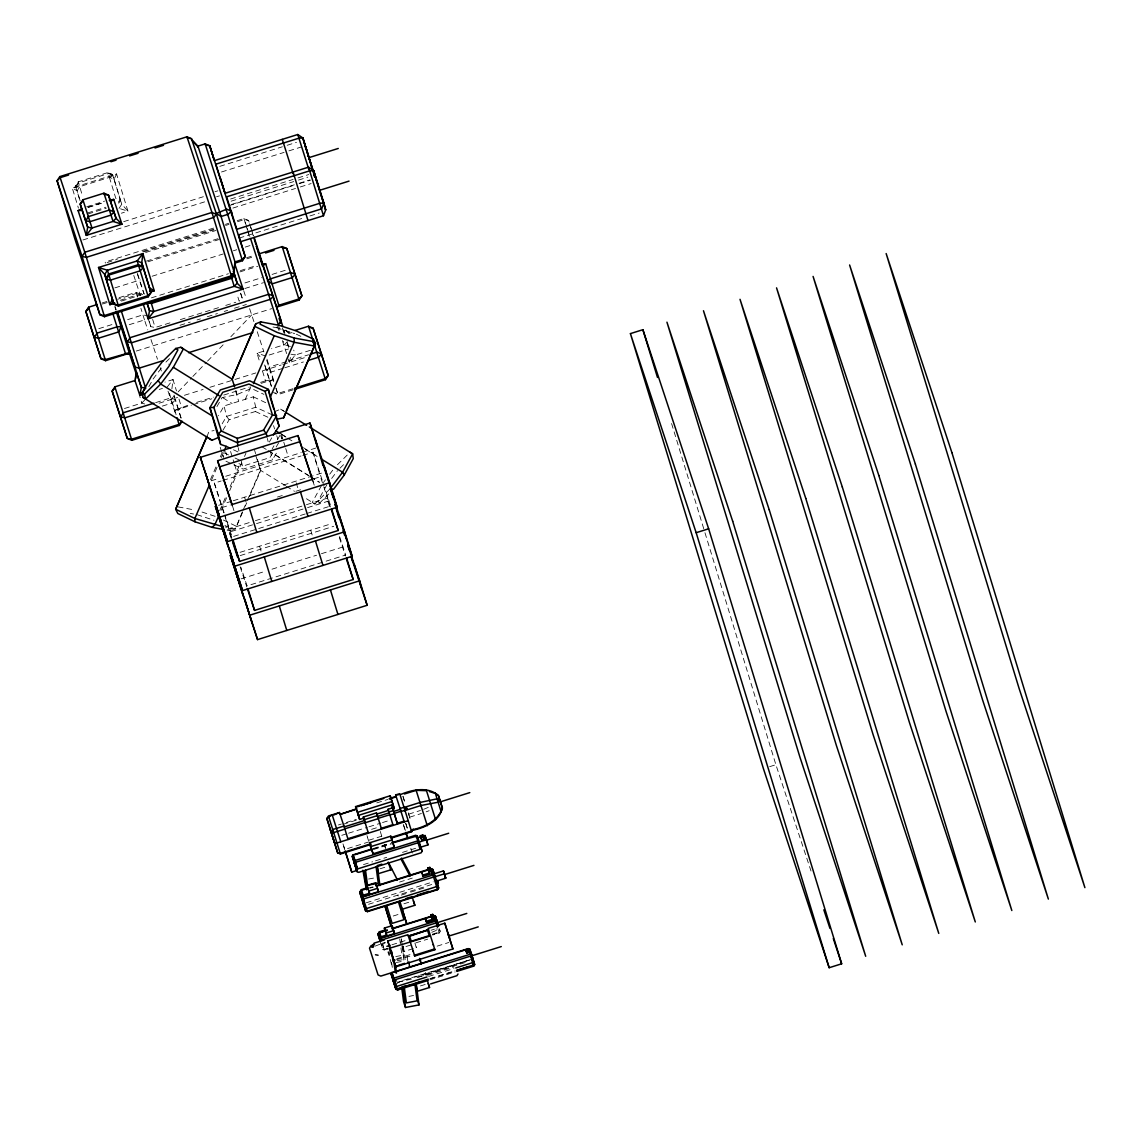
<?xml version="1.0" encoding="UTF-8"?>
<svg xmlns="http://www.w3.org/2000/svg" width="1142" height="1142" viewBox="0 0 1142 1142"><rect width="100%" height="100%" fill="white"/><g stroke="black" fill="none" stroke-linecap="round" stroke-linejoin="round"><path stroke-width="0.75" stroke-dasharray="5 3.75" d="M222.933 430.306L229.171 419.714L255.38 411.505L255.737 407.266L253.296 396.802L224.075 405.952L218.45 415.759M171.9 388.837L173.013 379.572L164.962 382.099M310.324 350.323L295.25 355.048L289.54 362.385L290.382 357.475M227.144 530.159L230.498 530.787L231.127 528.503L224.888 525.491M242.39 511.773L235.395 528.86L230.498 530.787M206.788 436.929L209 431.533L214.054 430.52M210.442 479.597L216.78 465.008M220.306 456.9L222.419 452.032L223.604 457.114M245.273 399.415L250.94 386.367M211.555 480.011L217.123 467.178M221.305 457.571L223.389 452.76M219.749 510.545L226.687 494.557M230.17 486.563L240.577 462.581M221.12 510.331L226.801 497.284M229.628 490.76L241.676 463.024M244.502 456.5L245.93 453.231M243.075 510.174L246.558 502.18M247.243 500.581L260.447 470.19L255.523 454.844M242.447 512.644L235.395 528.86L225.074 526.933M245.259 506.149L246.672 502.908M249.484 496.413L260.761 470.475L256.136 455.344M80.14 200.821L77.085 190.842L72.217 187.845L79.812 186.631L109.546 177.324L114.143 179.237L116.57 173.969L72.217 187.845L78.427 208.13M148.888 386.695L152.243 380.572M321.502 485.493L312.28 502.323L314.835 503.993L319.917 502.794L329.795 492.987M326.755 484.922L317.747 501.381L319.917 502.794M216.923 406.609L222.119 397.559L237.093 394.532L251.34 388.408L263.916 394.375M269.355 442.025L271.753 437.829M272.239 448.806L273.966 445.794M277.42 439.77L280.004 435.245M222.162 423.81L226.516 416.416L255.737 407.266L272.952 415.146M272.624 453.06L269.955 457.599L243.76 465.808L238.949 463.609M276.193 446.993L278.876 442.454M233.782 464.794L243.175 469.091L272.396 459.94L277.62 451.076M75.857 187.102L78.57 182.891L108.304 173.584L112.558 174.469L114.143 179.237M118.368 202.205L120.181 199.407L112.558 174.469L107.962 172.542L78.227 181.849L75.515 186.06L80.083 201.021M118.711 203.247L120.524 200.435M119.039 208.386L121.766 204.175L112.901 175.497L107.962 172.542L109.546 177.324L116.57 173.969L127.947 211.156L121.38 213.211M153.085 379.044L163.591 365.112M323.386 482.566L325.484 479.783M329.695 474.215L332.836 470.033M331.651 478.441L337.518 470.661M167.303 386.91L173.013 379.572L176.482 390.921M78.513 182.934L75.515 186.06L77.085 190.842L79.812 186.631L78.227 181.849L82.581 196.224M144.806 399.943L141.808 403.083L123.393 408.85M240.648 293.123L242.161 298.076L239.163 301.202L237.179 294.722M170.8 399.557L176.924 393.148M178.152 391.863L191.642 377.759M192.855 376.475L206.345 362.371M207.573 361.086L223.504 344.413M230.855 336.719L251.683 314.921M287.441 341.558L284.444 344.684L271.553 348.724M431.762 932.3L439.47 929.117L440.198 931.487L439.242 932.985L432.661 935.041M169.473 358.574L165.69 362.328L168.702 364.198M337.461 464.737L350.094 452.203M339.988 468.206L343.685 464.523M329.981 488.933L314.835 503.993L304.871 497.741M272.995 327.026L276.435 327.654L279.19 325.327M380.9 943.806L382.527 944.491L387.68 941.208M380.172 941.422L382.77 949.473L384.411 950.158L389.55 946.875M395.689 984.304L400.828 981.021L469.833 959.88L399.372 981.949M262.503 371.107L265.472 380.843L273.052 379.629L269.783 381.685L265.472 380.843L260.433 382.413M178.966 399.029L181.45 407.152L178.452 410.278L174.412 410.506L189.843 404.511M274.194 411.877L280.589 409.122L283.616 410.992M423.639 809.307L429.678 806.794M398.087 982.12L414.36 978.451M426.137 811.834L429.192 810.692M471.518 959.366L416.045 977.895L468.463 961.521M86.749 206.731L104.55 201.149M87.791 207.344L104.307 202.177M88.291 207.401L103.579 202.619M219.778 166.361L282.374 146.776M287.156 145.277L296.449 142.365M87.734 212.912L105.906 207.23M221.505 171.985L284.087 152.386M288.869 150.887L301.26 147.004M88.062 213.954L106.249 208.258M214.996 191.713L217.879 190.814M123.693 221.648L203.362 196.71M216.58 196.767L219.464 195.867M82.909 239.977L204.96 201.763M230.57 199.022L293.151 179.422M297.948 177.924L308.783 174.526M231.141 201.178L293.722 181.578M298.519 180.079L307.812 177.167M231.726 204.404L294.308 184.804M299.104 183.305L309.939 179.922M228.9 205.688L294.864 185.033M299.661 183.534L310.496 180.15M232.925 208.058L295.521 188.459M300.303 186.96L311.152 183.562M213.497 228.086L105.135 262.003L105.421 263.074M225.345 224.374L228.728 223.304M237.193 220.663L243.974 218.536L248.556 220.463L250.226 225.502M107.105 262.546L117.269 259.362M142.664 251.411L213.768 229.157M225.631 225.445L229.014 224.389M237.479 221.734L244.245 219.607L248.556 220.463M143.664 251.954L213.982 229.942M145.605 252.496L215.938 230.484M146.404 261.104L218.407 238.564M147.975 261.775L219.207 239.477M239.121 238.107L301.716 218.522M309.882 215.966L319.175 213.054M114.857 287.884L140.252 279.933M152.114 276.236L223.218 253.967M233.368 250.783L236.765 249.727M245.23 247.072L250.298 245.487M102.138 302.973L107.234 301.374M119.111 297.662L136.069 292.352L140.652 294.265L136.341 293.423L117.683 299.261M246.586 257.749L253.367 255.622M102.423 304.043L107.505 302.444M246.858 258.82L253.652 256.693M120.224 300.275L143.364 293.037M121.395 301.074L142.75 294.393M151.429 297.848L228.457 273.737M240.405 270.611L256.522 265.558M239.934 271.91L257.664 266.357M98.797 328.668L114.072 323.9M127.633 319.646L142.907 314.864L147.218 315.72M244.93 282.93L261.903 277.62M272.082 274.423L287.341 269.655M129.232 324.699L144.492 319.917L147.789 329.881M244.831 288.512L263.488 282.674M156.825 326.983L171.942 322.244M180.35 319.617L219.007 307.512M225.731 305.414L235.809 302.259M180.036 325.27L190.243 322.073M197.052 319.946L200.45 318.875M207.259 316.748L217.451 313.55M224.26 311.423L227.658 310.367M234.467 308.226L246.372 304.5M136.298 351.051L271.782 308.625M286.057 330.166L288.412 332.522L291.767 331.48M292.038 332.55L288.698 333.592L288.412 332.522M263.488 351.251L257.05 353.263L260.019 362.999M159.238 389.436L162.464 388.423M269.169 355.019L288.512 348.967M155.655 402.641L170.915 397.859L175.511 399.786L182.063 421.227M286.528 361.671L269.555 366.982L266.843 371.193L271.382 386.039M288.212 361.143L308.568 354.777M159.081 403.226L177.61 397.43M184.404 395.303L203.119 389.436M209.914 387.309L255.837 372.934M262.646 370.807L281.16 365.012M282.831 364.484L307.269 356.832M162.335 406.109L172.513 402.926L175.511 399.786L173.955 395.089M283.03 368.324L271.154 372.035L266.843 371.193L264.259 363.37M284.729 367.795L303.387 361.957M196.567 402.412L213.383 397.145M174.412 410.506L191.428 405.182M193.126 404.653L211.827 398.786M223.732 395.061L249.256 387.081M261.147 383.355L273.052 379.629M292.98 388.708L277.706 393.49L273.395 392.634M293.251 389.779L277.991 394.561L274.936 393.276M211.099 480.825L219.221 478.284M225.716 476.257L301.217 452.617M302.844 452.118L315.834 448.049M231.797 537.868L214.325 483.123L221.12 480.996M222.818 480.454L301.06 455.972M302.758 455.43L312.965 452.232L324.057 485.835M218.593 505.335L231.583 501.267M233.211 500.767L323.329 472.56M221.805 507.633L230.313 504.964M313.65 478.869L320.459 476.742L323.229 485.15M277.477 497.027L284.172 494.929M295.892 491.26L302.601 489.161M227.715 529.346L250.441 522.222M255.365 520.681L303.215 505.706M306.456 504.693L330.809 497.055M231.298 538.667L229.299 532.129L254.809 524.149M256.522 523.621L305.842 508.176M307.541 507.648L327.94 501.252L329.61 506.291M305.2 513.971L232.069 536.868L224.86 515.042M306.898 513.443L330.709 505.992L324.613 487.52M240.077 552.328L331.808 523.607M240.205 555.583L333.735 526.291M241.076 578.866L265.429 571.243M271.996 569.187L316.548 555.24M321.444 553.699L345.798 546.076M376.789 802.897L383.412 800.827M385.068 800.299L387.995 799.386M338.446 824.952L341.372 824.039M346.212 822.526L356.347 819.356M343.085 824.338L356.604 820.099M408.722 814.132L420.456 810.463M341.786 835.316L346.882 833.731M348.581 833.189L367.239 827.35M368.937 826.822L380.8 823.111M382.499 822.568L387.595 820.984M409.678 817.172L421.412 813.489M371.593 829.32L378.373 827.208M381.856 836.158L368.538 840.326L366.996 835.644M369.037 841.84L344.813 849.434L342.786 843.253L344.741 849.819M373.448 848.477L388.637 843.724M373.548 848.863L390.421 843.581M373.448 849.534L391.378 843.909M363.499 864.594L372.563 861.753M375.518 860.825L386.724 857.328M402.498 852.389L417.587 847.664M369.194 887.962L372.535 886.92M370.008 888.148L373.334 887.106M399.557 882.067L412.276 878.084M769.651 766.667L775.889 764.712L811.006 871.018M366.368 902.737L433.175 881.824M368.538 904.278L433.846 883.837M401.285 895.085L407.58 893.115M410.72 892.13L427.379 886.92M403.94 903.779L411.805 901.323M393.233 916.012L399.957 913.914M375.061 946.147L385.082 942.307M431.076 930.23L434.417 929.188M391.892 944.791L406.837 940.109M432.375 934.199L437.386 932.629L436.087 928.66M387.623 948.731L382.77 949.473L381.157 944.177M432.49 934.684L439.142 932.614L440.198 931.487L439.27 928.66M382.527 944.491L384.411 950.158L389.765 948.474M415.888 942.835L427.65 939.152M396.859 958.752L410.292 954.541M437.143 946.133L448.892 942.464M396.545 959.608L412.134 955.668M427.508 975.282L454.002 966.988M428.65 976.439L454.045 968.487M429.934 978.637L455.001 970.786M430.477 978.723L455.315 970.957M429.763 979.893L455.13 971.956M380 868.791L386.239 866.878M413.247 948.645L403.883 951.514L402.569 947.56L411.948 944.677M420.413 985.931L426.651 984.019M368.566 879.04L374.704 877.884M395.803 956.553L401.941 955.397L400.842 947.146M397.216 960.707L403.983 959.423L401.213 938.638M396.288 962.492L403.968 961.036L402.013 946.347M408.95 996.381L413.561 995.496M178.138 506.891L195.339 510.103M190.229 513.415L193.598 514.028M147.732 317.276L150.83 326.669L153.699 327.226M290.939 354.191L295.25 355.048L293.737 350.094M382.042 947.089L383.584 947.389M120.524 208.843L127.947 211.156L121.766 204.175L120.181 199.407L115.87 198.551L108.247 173.613M290.382 346.54L284.444 344.684L283.416 341.344M265.943 356.033L257.05 353.263L261.161 357.917M144.777 403.997L141.808 403.083L139.795 396.474M276.435 327.654L294.693 333.65M202.034 512.044L215.31 516.398M196.952 514.657L213.954 520.238M255.38 411.505L268.199 417.372M225.959 461.211L232.211 464.08M253.296 396.802L266.443 403.04M233.482 449.805L237.864 451.889M223.989 452.774L228.7 455.016M234.995 457.999L239.706 460.226M296.349 334.192L301.145 336.49M223.361 520.024L236.137 526.162M223.075 397.901L232.14 403.526M285.372 436.53L280.875 433.732L282.06 438.813M303.401 447.693L316.919 456.086M281.703 434.502L286.157 437.258M287.641 438.185L292.095 440.94M305.456 449.22L318.832 457.499M309.011 475.7L270.511 451.832L272.396 459.94M310.496 476.614L319.375 482.124M261.989 446.793L266.529 449.605M268.027 450.548L308.825 475.829M310.339 476.771L319.403 482.381M285.628 485.807L260.761 470.475M286.285 486.292L294.508 491.317M280.589 409.122L285.614 412.262M285.6 330.109L287.656 332.436M229.171 419.714L226.516 416.416L224.075 405.952M250.783 227.187L253.553 235.595M284.701 333.264L283.601 329.938L284.486 333.107M282.288 328.025L283.915 332.936M287.156 342.743L288.783 347.653M246.743 226.944L243.974 218.536L247.343 229.756M247.3 228.628L250.069 237.036M277.877 327.112L278.991 330.466M282.317 340.544L287.87 357.346M288.426 359.031L289.54 362.385M323.786 486.82L330.438 506.977M339.602 536.526L345.698 555.012L247.057 585.889L240.962 567.417M339.317 537.525L345.426 555.997M312.651 480.439L314.321 485.493L312.908 480.896M266.971 359.159L274.18 381.942M243.689 290.696L246.429 298.99M249.627 308.668L253.909 321.644M257.236 331.722L263.888 351.879M266.671 360.272L275.251 386.267M275.793 387.923L277.991 394.561L276.193 388.537M240.619 293.38L242.161 298.076M271.339 386.381L264.23 363.541M403.026 796.502L404.711 801.584M408.451 813.689L410.121 818.771L408.308 812.818M405.681 823.439L407.794 829.806L405.795 823.268M403.84 825.852L405.367 830.477M437.829 928.731L439.242 932.985L438.414 930.23M415.06 943.72L416.373 947.689L414.96 943.049M397.816 895.114L398.13 896.07M396.288 979.679L397.23 982.52M214.325 483.123L224.303 513.358M229.299 532.129L231.526 538.853M240.12 566.717L246.786 586.874M137.582 273.937L144.249 294.151M137.268 273.595L143.935 293.808M181.036 418.1L173.912 395.432M133.757 275.436L140.38 295.464M137.625 297.048L136.069 292.352L137.354 296.72M169.373 393.176L176.553 416.116M150.987 339.545L157.482 359.245M160.265 367.638L161.365 370.993M168.031 391.164L176.068 415.488M115.171 306.684L116.284 310.053M236.109 391.463L237.093 394.532M280.761 435.616L281.803 438.913M273.538 425.595L274.608 428.964M276.735 435.716L277.806 439.085M225.588 451.718L226.658 455.101M220.22 447.336L223.347 457.2M144.492 319.917L140.88 308.269M671.582 423.525L704.443 531.001M704.957 532.714L775.889 764.712M283.858 329.838L284.886 333.178M287.47 342.843L288.455 346.083M249.598 223.832L253.21 235.666M278.305 324.599L280.347 331.294M247.857 231.441L249.413 236.508M312.965 452.232L320.459 476.742M327.94 501.252L329.438 506.163M402.926 796.302L404.282 800.77M410.82 848.278L412.305 853.145M403.312 824.381L405.296 830.862M281.232 433.817L285.229 446.879M285.728 448.52L288.227 456.686M296.221 482.823L298.219 489.361M310.71 530.216L312.708 536.74M425.381 972.456L426.252 975.339M384.726 845.394L385.739 848.72M380.315 831.476L381.699 836.144M384.212 844.323L385.225 847.649M254.595 450.291L255.622 453.66M235.466 390.678L238.55 400.771M367.438 837.214L368.381 840.312M382.242 943.007L384.411 950.158M230.584 451.461L234.081 462.895M234.581 464.523L237.079 472.702M244.574 497.213L247.072 505.378M259.562 546.219L261.561 552.757M232.54 506.063L233.939 510.66M152.657 319.403L155.141 327.511M149.316 321.716L150.83 326.669M114.785 306.627L115.799 309.982M267.385 438.442L268.156 441.768M238.15 447.593L238.935 450.919M241.276 460.983L243.175 469.091M407.052 956.311L408.194 963.62M403.326 946.033L405.167 959.894M403.24 946.675L403.883 951.514M401.499 939.481L402.569 947.56M399.743 938.91L400.628 945.505M391.62 962.435L392.32 967.674L389.993 958.538"/><path stroke-width="1.5" d="M273.366 435.016L279.091 426.109L276.878 419.2L283.616 417.844L315.52 343.414L313.379 339.16L296.192 330.894L279.19 325.327L260.69 321.873L260.062 324.171L277.235 332.436L294.236 338.018L294.136 342.257L270.197 397.345L273.795 409.122M237.35 438.357L221.32 431.019L213.854 407.408L222.776 392.263L248.97 384.055L265.001 391.392L272.467 415.003L263.545 430.149L237.35 438.357L237.764 445.922M135.627 378.544L136.369 372.378L141.308 387.309L139.909 395.489L143.121 394.49M121.238 310.752L145.619 388.152L139.909 395.489L134.97 380.557L136.369 372.378M235.266 262.974L233.867 271.168L234.995 261.903L219.507 211.427L197.937 146.133L192.042 140.238L198.223 147.204L197.937 146.133L205.16 143.878L209.743 145.791L245.202 256.507L242.475 260.719L235.266 262.974L234.995 261.903L242.204 259.648L245.202 256.507L238.535 234.881L321.687 208.858L323.885 203.076L313.665 170.658L308.54 167.16L225.388 193.198M412.219 830.434C424.51 827.807 439.256 821.541 442.382 808.036L440.07 800.499L437.172 798.815L420.185 802.426L405.096 807.151M234.624 386.867L232.169 379.187L255.794 323.814L260.69 321.873M255.051 326.512L274.223 335.719L294.136 342.257L314.778 346.097L312.737 341.458L313.379 339.16M240.334 241.761L323.486 215.738L325.67 209.957L323.885 203.076L319.974 203.233L236.822 229.271L226.601 196.838L309.753 170.815L313.665 170.658L323.5 202.833M283.616 417.844L285.828 412.448L306.613 425.338M206.873 436.43L175.668 509.261L177.809 513.515L194.996 521.78L211.998 527.347L223.775 529.545M255.794 323.814L232.169 379.187L180.836 347.282L175.754 348.467L162.164 361.957L151.415 376.218L142.393 392.691L143.021 397.416L145.576 399.072L160.722 384.026L173.327 367.31L183.377 348.938L180.836 347.282M206.788 436.929L175.668 509.261L194.839 518.482L221.634 526.291M209.457 484.822L194.839 518.482L194.996 521.78M224.089 451.147L226.173 446.351L230.556 448.421M253.424 383.612L274.223 335.719M219.007 515.228L214.753 525.006L211.998 527.347M286.314 410.663L315.52 343.414M329.981 488.933L333.493 489.304L344.256 475.043L353.263 458.584L352.635 453.859L350.094 452.203M105.949 278.205L108.661 273.994L138.396 264.687L142.993 266.6L150.958 292.58L148.246 296.777L118.497 306.085L113.914 304.172L112.33 299.39L109.889 304.671L114.828 303.13M68.577 175.026L60.098 177.681L57.1 180.807L82.081 256.465L86.392 257.307L213.54 217.508L216.537 214.368L191.542 138.724L186.96 136.797L59.812 176.61L57.1 180.807L74.929 239.106L99.911 314.764L104.507 316.691L231.64 276.878L234.353 272.681L216.238 213.497L226.716 209.172L231.312 211.099L232.04 214.111M131.858 440.312L114.871 386.853L115.156 387.923L112.159 391.064L127.262 438.385L131.858 440.312L179.351 425.438L182.063 421.227L179.066 424.367L131.573 439.227L127.262 438.385L112.159 391.064L114.871 386.853L134.97 380.557M276.621 307.112L299.175 300.046L301.902 295.849L286.799 248.513L282.202 246.601L258.463 254.038M294.95 389.251L325.484 379.686L328.197 375.475L313.094 328.154L308.511 326.241L295.107 330.423M391.321 838.085L411.677 831.704L413.304 829.192L411.505 831.062L391.149 837.443M357.075 871.674L354.12 861.982L355.076 860.483L417.515 840.94L419.143 841.625L422.097 851.304L421.141 852.803L358.702 872.345L357.075 871.674L354.477 863.623L353.206 854.816L371.764 849.006M379.815 939.795L380.786 938.296L435.602 921.123L437.243 921.808L436.173 922.922L381.342 940.094L379.815 939.795L377.945 934.113L378.901 932.629L387.209 930.016M437.586 889.689L438.671 888.005L434.916 875.757L433.089 874.986L362.942 896.941L361.857 898.626L365.597 910.888L367.438 911.659L437.586 889.689L430.977 868.619L375.875 885.878M401.798 988.258L403.597 1001.819L405.481 1007.487L419.014 1004.917L416.245 984.118L402.698 986.688L397.559 989.971L392.063 972.442L391.092 973.94L395.917 989.286L397.559 989.971L428.079 980.421M374.533 944.548L371.136 945.619L369.508 948.146L378.073 974.94L380.828 976.096L468.22 948.602L469.862 949.273L471.732 954.955L470.661 956.068L394.504 979.907L392.962 979.608L393.933 978.109L470.09 954.269L471.732 954.955L472.089 956.582L470.79 956.982M458.028 973.998L456.943 975.682L430.634 983.904M471.846 960.451L472.817 958.966L469.862 949.273L468.32 948.973L393.847 972.299M456.814 971.414L473.716 966.132L474.687 964.633L471.332 953.941L471.803 955.383M145.576 399.072L144.563 394.104L158.153 380.614L168.902 366.354L177.924 349.88L175.754 348.467M331.023 487.548L342.586 472.231L352.635 453.859L309.296 426.922M114.114 302.659L109.889 304.671L98.526 267.485L107.419 270.254L137.168 260.933L142.878 253.595L141.751 262.86L143.335 267.642L140.338 270.768L110.603 280.075L106.292 279.233L104.707 274.451L98.526 267.485L142.878 253.595L154.241 290.782L150.958 291.824M147.96 295.707L150.958 292.58L141.751 262.86L137.168 260.933L148.246 296.777L147.96 295.707L118.226 305.014L113.914 304.172L106.292 279.233L109.004 275.022L138.739 265.715L143.335 267.642M231.312 211.099L228.314 214.225L221.105 216.495L216.238 213.497M234.353 272.681L231.355 275.807L104.222 315.606L99.911 314.764L82.081 256.465L84.808 252.254L211.941 212.455L216.537 214.368M234.824 264.059L243.089 289.112L148.103 318.846L149.502 310.653L147.032 302.587L151.344 303.429L231.726 278.263L234.71 275.136L233.596 271.767M276.807 307.355L278.805 305.271L298.904 298.976L301.902 295.849L286.799 248.513L282.488 247.671L282.202 246.601L299.175 300.046M340.787 841.797L332.179 814.803L326.84 818.5L337.675 852.86L340.43 854.016L370.964 844.452M353.306 855.201L352.236 856.314L355.205 865.993L356.832 866.678M357.646 868.876L353.206 854.816L352.236 856.314L354.12 861.982L355.647 862.281L418.072 842.739L419.143 841.625M363.884 900.581L362.685 901.837L365.597 910.888L367.324 911.23L437.472 889.261L438.671 888.005L437.086 883.237M434.916 875.757L433.717 877.013L363.584 898.968L361.857 898.626L359.744 892.259L360.843 890.574L367.524 888.49M381.242 940.309L380.172 941.422L377.945 934.113L378.901 932.629L381.342 940.094M437.857 885.336L436.658 886.592L366.511 908.547L364.783 908.204M392.063 972.442L391.092 973.94L392.962 979.608M221.32 431.019L218.208 434.003L220.634 444.409L226.173 446.351M440.07 800.499L438.243 802.198L421.141 805.467L404.382 810.706M103.951 193.198L113.044 221.434L116.041 218.293L108.533 195.125L103.951 193.198L82.909 199.793L80.183 204.004L87.691 227.172L92.002 228.015L113.044 221.434L121.937 224.203L116.041 218.293L110.489 201.492L113.757 199.436L121.937 224.203L86.278 235.366L78.099 210.599L82.324 208.572M263.545 265.215L265.729 263.845L278.805 305.271M265.001 391.392L268.341 389.365L279.091 426.109M371.664 947.203L373.791 946.076M143.021 397.416L212.027 440.255L218.422 437.5L209.885 407.665L220.335 389.922L249.556 380.771L268.341 389.365L269.826 395.746M110.945 161.75L116.041 160.166M129.603 155.912L138.068 153.271M155.026 147.96L163.506 145.305M214.61 160.551L297.762 134.513L302.873 137.996L313.094 170.429M110.36 200.492L113.757 199.436L109.204 200.164M308.882 157.653L338.26 148.46M319.66 190.3L349.038 181.107M97.056 304.557L88.576 307.212L85.864 311.423L100.967 358.745L105.549 360.672L129.731 353.106M265.515 252.982L273.994 250.326M163.178 360.629L139.467 368.052L135.156 367.21L116.841 311.723M188.573 352.678L252.91 332.55M153.956 403.169L123.422 412.733L120.709 416.944L125.02 417.786L158.938 407.166M310.267 354.234L317.048 352.121L321.644 354.034L318.647 357.175L308.468 360.358M294.679 388.18L325.199 378.616L328.197 375.475L313.094 328.154L310.224 327.597M200.364 457.342L309.967 423.025L329.695 482.752L337.175 507.262L227.586 541.579L200.364 457.342L227.586 541.579M217.608 460.726L297.976 435.573L312.451 479.369L232.069 504.521L217.608 460.726L219.478 466.85L299.846 441.697L312.651 480.439M630.413 333.607L642.889 329.695L708.654 528.789L841.654 963.805L829.163 967.717L763.413 768.623L630.413 333.607L696.163 532.7L829.163 967.717M220.092 517.069L329.695 482.752M232.354 539.538L239.563 561.379L338.203 530.502L331.708 509.261M235.066 566.089L344.67 531.772L352.164 556.282L242.561 590.585L215.353 506.363L242.561 590.585M247.343 588.558L254.552 610.399L353.192 579.522L346.697 558.281M250.055 615.095L359.659 580.793L367.153 605.289L257.55 639.606L230.327 555.369L257.55 639.606M696.163 532.7L708.654 528.789M356.961 811.305L355.562 806.609L390.193 795.774L394.29 808.593L392.819 809.05L391.592 805.01M355.733 807.251L383.769 798.486M347.839 838.756L368.124 832.404L368.366 833.16L364.484 820.556L344.199 826.908L339.488 812.519L328.468 815.973L326.84 818.5L337.675 852.86L340.273 853.374L370.807 843.81M361.4 805.667L371.264 802.569M398.515 794.732L395.617 794.946L399.714 793.661L411.677 831.704M333.807 814.988L339.488 812.519M400.885 794.404C412.49 789.579 428.207 786.267 438.457 795.603L440.312 801.427M356.832 808.707L340.045 814.403L355.248 809.635M389.351 798.529L396.074 796.417M404.411 794.004L416.145 790.335L426.451 790.678L426.266 789.95L435.573 819.628M389.451 798.929L396.188 796.831M392.091 801.513L357.46 812.362L359.659 819.442L363.684 818.172L363.327 817.015L376.489 812.89L377.631 816.444L389.236 812.818L388.08 809.264L392.477 807.894L393.619 811.434L400.342 809.335L404.239 821.926L403.983 821.184L397.259 823.282L394.218 813.347L400.942 811.248M358.417 815.388L393.048 804.553M365.083 822.468L344.813 828.821L348.096 839.513M394.318 813.618L389.936 815.003L388.979 811.962L393.362 810.592L397.502 824.039L397.259 823.282M440.412 801.812L469.79 792.619M408.322 820.655L337.09 842.953L334.492 842.453L330.024 828.906M369.608 842.81L390.807 836.172L392.049 839.955L370.85 846.579L369.608 842.81L371.821 850.033L373.063 853.816L394.261 847.178L390.807 836.172M412.048 829.791C424.51 827.293 438.043 820.898 442.382 808.036L440.512 802.198M392.02 842.668L415.631 835.273L417.273 835.958L419.242 842.011L426.409 839.77L424.995 835.516L417.829 837.757M354.991 854.673L371.864 849.391M392.12 843.053L417.273 835.958M420.384 835.687L422.797 834.93L424.21 839.341L421.798 840.084L420.384 835.687L421.798 840.084M421.127 837.914L423.539 837.157M425.852 840.398L448.692 833.246M354.477 863.623L355.776 863.209M420.813 847.136L427.964 844.894L424.995 835.516M345.241 851.432L351.75 872.103L356.589 870.575M377.103 865.65L381.913 864.151M377.331 867.263L378.188 873.716L392.106 869.447M367.01 885.464L375.632 882.752L378.487 891.645L363.541 896.327L361.357 889.647L367.681 887.662L367.01 885.464L369.523 893.244L363.199 895.214L363.541 896.327M428.207 869.904L427.65 868.063L429.835 867.378L431.833 873.63L422.997 876.385L421.569 871.974L421.94 873.202M377.645 885.778L431.091 869.048L432.818 869.39L435.159 876.699L444.366 873.816M430.891 870.561L428.707 871.246L429.264 873.088L422.611 875.172L422.997 876.385M434.217 873.801L443.41 870.918L444.466 874.187M444.566 874.572L473.944 865.379M436.315 880.696L437.343 880.382L438.3 883.28L437.272 883.594M436.515 881.11L445.723 878.227L443.995 872.745M405.895 898.554L410.62 897.084M417.187 895.028L428.85 891.374M402.269 909.232L414.846 905.292L412.048 896.484M384.397 928.075L392.077 925.662L394.618 933.571L381.314 937.739L379.372 931.786L384.997 930.031L384.397 928.075L386.638 934.998L381.014 936.754L381.314 937.739M431.276 916.598L430.762 914.956L432.718 914.357L434.488 919.91L426.623 922.379L425.352 918.453L426.623 922.379M391.949 928.546L433.732 915.456L435.373 916.141L437.243 921.808M380.671 932.486L387.309 930.402M392.291 928.846L433.832 915.841L435.373 916.141L438.585 926.191L437.529 923.007M433.66 917.183L431.705 917.797L432.204 919.438L426.294 921.28M437.429 922.622L466.793 913.429M384.383 939.923L374.148 943.121L372.52 945.647L373.063 947.389M395.032 960.079L393.733 960.479L387.766 941.037L407.937 934.727L413.347 951.643M394.204 961.907L395.831 966.846L452.903 948.973L444.838 923.179L428.093 928.417L433.503 945.319M409.464 935.798L427.479 930.145L429.278 935.612L411.248 941.265L409.607 936.283L427.479 930.145M386.895 946.347L390.221 945.305M387.766 941.037L390.093 948.074L430.534 935.869M448.863 936.069L478.241 926.876M434.859 949.73L434.588 948.931L414.432 955.24L414.689 956.04L434.859 949.73L433.246 944.534M397.059 965.704L395.603 966.161L396.531 973.141M398.558 965.233L404.611 963.334M407.623 962.392L408.922 961.978L409.621 967.188M468.791 952.499L467.692 949.031L468.791 952.499L466.835 953.099L465.736 949.644L466.307 951.357L468.263 950.744M471.903 955.768L501.281 946.575M428.264 979.165L395.917 989.286L393.319 981.235L394.618 980.835M426.965 976.967L395.189 986.902L394.504 979.907M455.729 967.959L473.959 962.249L468.32 948.973M456.672 970.272L474.687 964.633L472.017 956.154M415.959 983.276L420.756 981.763M456.971 970.429L468.563 966.803M427.165 979.765L429.52 987.502L417.03 991.342L416.173 984.889M262.689 264.33L265.729 263.845M149.702 291.524L154.241 290.782L149.374 287.798M129.917 352.578L105.278 359.602L100.967 358.745L85.864 311.423L88.848 308.297L88.576 307.212L105.549 360.672M213.854 407.408L209.885 407.665L218.208 434.003L236.994 442.596L266.214 433.446L276.664 415.702L272.467 415.003M78.099 210.599L82.138 210.371M312.708 170.172L302.873 137.996L298.961 138.168L215.809 164.191L225.017 193.369M294.236 338.018L312.737 341.458M191.542 138.724L187.231 137.868L186.96 136.797L211.941 212.455L231.64 276.878M214.51 160.865L209.743 145.791L205.432 144.948L205.16 143.878L242.475 260.719M104.222 194.268L108.533 195.125L110.489 201.492M136.697 375.418L129.674 354.148L125.363 353.306L112.83 313.536M145.619 388.152L141.308 387.309L117.412 311.595M436.073 923.136L437.6 923.435M375.49 954.741L378.073 955.24M429.406 791.592L435.345 793.433L438.457 795.603L440.998 803.64L439.841 800M231.655 273.852L234.71 275.136L237.179 283.202L243.089 289.112L234.196 286.342L153.813 311.509L149.502 310.653L147.275 303.915M394.047 983.619L395.689 984.304M173.327 367.31L219.15 395.717M275.764 430.82L280.218 433.575M321.801 459.341L342.586 472.231L344.256 475.043M211.741 415.645L160.722 384.026L158.153 380.614M207.002 437.129L212.027 440.255M142.393 392.691L144.563 394.104M263.545 430.149L266.214 433.446L267 436.772M415.731 835.659L421.369 848.934L356.347 869.29L355.647 862.281M401.599 858.056L410.635 875M401.013 859.112L410.049 876.057M397.416 879.997L388.309 862.139L390.678 869.89M823.825 909.817L829.948 928.375M833.289 938.496L841.654 963.805M308.311 155.826L308.783 157.268M308.982 158.039L309.453 159.48M319.089 188.487L320.245 192.127L319.76 190.685M297.762 134.513L308.683 168.959M308.54 167.16L323.486 215.738M282.274 139.367L293.194 173.812M293.051 172.014L307.997 220.577M254.109 237.265L282.831 326.484M279.048 318.218L280.675 323.129M250.626 238.721L278.305 324.599L281.289 321.459L256.308 245.801L262.446 265.9M322.715 463.466L331.38 489.69L324.428 466.821M331.922 491.331L337.175 507.262M330.752 489.604L344.67 531.772M335.063 504.521L337.175 510.888L335.206 504.307M337.704 512.472L352.164 556.282M343.085 530.616L344.67 535.398M347.896 545.191L359.659 580.793M351.108 556.711L367.153 605.289M331.551 510.346L338.203 530.502M346.54 559.352L353.192 579.522M444.666 874.958L445.723 878.227L443.41 870.918L444.766 875.329M426.566 840.64L427.964 844.894M233.296 271.411L237.179 283.202L234.196 286.342L231.726 278.263M431.833 873.63L429.835 867.378M420.699 847.05L422.097 851.304M427.65 868.063L429.264 873.088M448.963 936.454L449.448 937.896L448.292 934.256L448.763 935.683M452.903 948.973L446.137 927.661M395.617 794.946L400.342 809.335M437.315 922.236L436.844 920.809L438 924.449M430.762 914.956L432.204 919.438M394.29 808.593L390.193 795.774M413.375 900.824L414.846 905.292M393.019 843.396L394.261 847.178M428.221 983.548L429.52 987.502M399.928 901.481L399.614 900.524L406.78 923.907L401.741 907.933M363.327 817.015L364.484 820.556M355.562 806.609L359.659 819.442M417.615 1000.663L419.014 1004.917M390.907 925.363L384.954 906.163M366.154 888.447L362.899 870.233M220.035 468.534L232.269 505.606M232.64 542.207L237.622 557.339M143.135 303.815L148.103 318.846L153.813 311.509L151.344 303.429M118.154 305.057L118.497 306.085L107.419 270.254L104.707 274.451L113.572 303.13M116.313 311.652L129.674 354.148M218.422 437.5L220.634 444.409M315.963 179.151L325.67 209.957L322.715 199.522M313.55 172.142L314.892 177.31L302.873 137.996M471.332 953.941L472.488 957.581M435.373 916.141L438.442 925.862M388.294 952.043L389.251 955.083M390.093 948.074L395.831 966.846M642.889 329.695L657.492 377.474M313.636 173.213L314.892 177.31M339.417 515.841L346.911 540.352M354.405 564.862L361.886 589.372M254.238 239.049L255.794 244.117M315.221 438.956L322.943 465.508M330.709 489.604L333.207 497.769M347.696 545.162L349.195 550.059M351.194 556.597L352.692 561.493M309.967 423.025L317.447 447.536M336.433 509.618L338.931 517.797M473.716 966.132L470.661 956.068M466.307 951.357L466.835 953.099M437.543 880.782L438.3 883.28M422.797 834.93L424.21 839.341M434.288 874.172L432.818 869.39L431.091 869.048M220.534 178.452L225.16 193.583M209.743 145.791L213.854 159.252M297.976 435.573L299.846 441.697M448.292 934.256L449.448 937.896M437.514 927.304L433.832 915.841M432.718 914.357L434.488 919.91M406.366 833.703L407.851 838.571M405.795 832.475L406.78 835.716M300.46 491.902L307.955 516.412M315.449 540.923L322.943 565.433M330.438 589.943L337.932 614.439M274.822 412.476L276.364 417.529M428.507 929.731L408.351 936.04M388.08 809.264L388.437 810.42L376.846 814.06L376.489 812.89M398.472 901.937L403.911 919.71L392.134 923.393L386.71 905.62M413.076 950.843L414.689 956.04M370.85 846.579L373.063 853.816M369.979 844.937L371.407 849.562M392.077 925.662L392.976 928.603M394.618 933.571L393.719 930.63L386.039 933.028L386.638 934.998M385.097 906.12L391.463 926.947M378.487 891.645L377.474 888.333L368.852 891.031L369.523 893.244M375.632 882.752L376.646 886.064M379.372 931.786L379.672 932.771M249.313 507.919L256.807 532.429M264.302 556.939L271.796 581.435M279.29 605.945L286.785 630.455M361.357 889.647L361.7 890.746M363.499 904.507L359.744 892.259L360.843 890.574L367.438 911.659M345.312 851.047L351.75 872.103M233.068 540.137L239.563 561.379M248.057 589.158L254.552 610.399M214.824 501.138L222.319 525.648M229.813 550.159L237.308 574.669M244.802 599.165L252.296 623.675M205.617 473.273L213.111 497.769M220.606 522.279L228.1 546.79M235.595 571.3L243.089 595.81M177.053 417.772L179.351 425.438M418.072 842.739L420.07 849.334M444.838 923.179L445.708 926.162M315.32 176.111L316.62 181.078M313.665 170.658L315.449 177.538M312.794 170.187L304.543 143.464L305.842 148.431M441.297 812.29L435.159 792.719L435.345 793.433M325.484 379.686L308.511 326.241L308.783 327.311M427.294 825.709L416.145 790.335M340.43 854.016L328.639 816.616M104.507 316.691L84.808 252.254L59.812 176.61L60.098 177.681M420.199 959.209L421.255 963.976M419.585 958.423L420.285 961.593M392.163 972.827L393.319 981.235M414.917 984.375L417.115 1000.849L406.366 1002.89L404.182 986.417M402.698 986.688L405.481 1007.487M393.961 962.235L395.36 972.698M391.663 951.372L393.005 961.407M389.55 946.875L390.464 953.713M377.388 866.507L379.929 885.564M376.089 866.906L378.273 883.223L367.524 885.264L365.511 870.218M364.07 870.675L366.625 889.861M469.862 949.273L470.233 952.357M87.691 227.172L86.278 235.366L92.002 228.015L82.909 199.793L83.18 200.864L80.183 204.004L87.691 227.172M121.252 326.583L118.811 331.865L98.712 338.146L94.401 337.304L97.127 333.093L117.212 326.812L121.252 326.583M88.448 216.595L85.736 220.806L90.047 221.648L111.088 215.053L114.086 211.927L109.504 210L88.448 216.595M130.131 337.661L127.404 341.858L131.715 342.714L270.554 299.247L273.552 296.106L268.955 294.193L130.131 337.661M332.936 829.506L331.308 832.033L333.892 832.532L344.913 829.092L343.956 826.066L332.936 829.506M295.335 274.394L292.352 277.535L272.253 283.83L267.385 280.832L270.654 278.776L290.753 272.481L295.335 274.394M406.937 808.35L405.139 810.235L401.056 811.519L400.1 808.479L404.182 807.208L406.937 808.35M377.374 815.602L364.227 819.713L365.183 822.74L378.33 818.628L377.374 815.602M389.836 814.717L378.23 818.357L381.514 829.049L381.271 828.293L392.877 824.652L393.119 825.409L389.836 814.717M951.9 452.632L886.149 253.553L1019.135 688.569L1084.9 887.648L951.9 452.632M915.37 464.08L849.605 264.987L982.605 700.003L1048.37 899.097L915.37 464.08M878.84 475.515L813.075 276.421L946.076 711.437L1011.826 910.531L878.84 475.515M842.296 486.949L776.546 287.855L909.546 722.872L975.297 921.965L842.296 486.949M805.767 498.383L740.016 299.304L873.002 734.32L938.767 933.399L805.767 498.383M769.237 509.817L703.472 310.738L836.472 745.755L902.237 944.834L769.237 509.817M732.693 521.266L666.942 322.172L799.942 757.189L865.693 956.282L732.693 521.266"/></g></svg>
